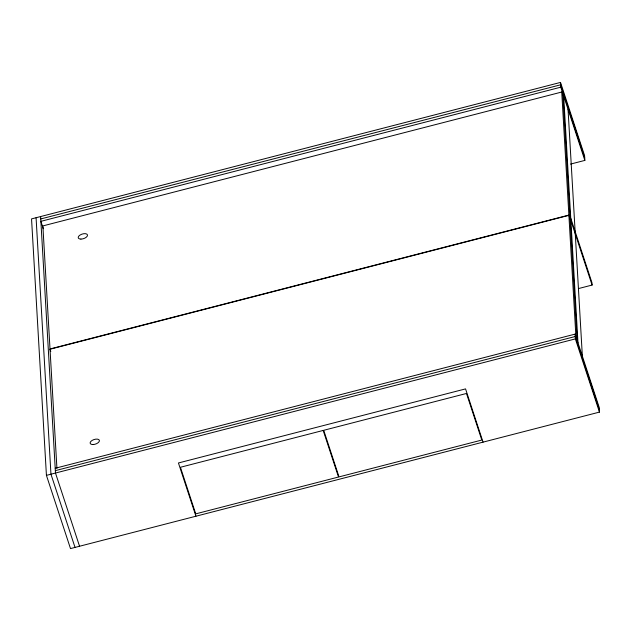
<?xml version="1.0" encoding="UTF-8"?>
<svg xmlns="http://www.w3.org/2000/svg" width="631" height="631" viewBox="0 0 631 631"><rect width="100%" height="100%" fill="white"/><g stroke="black" fill="none" stroke-linecap="round" stroke-linejoin="round"><path stroke-width="0.95" d="M570.542 164.092L584.85 160.4L584.574 155.628L560.502 82.416L31.55 218.894L46.426 475.372L70.498 548.584L599.45 412.106L599.174 407.326L575.101 334.115L55.205 468.265M40.739 218.949L560.643 84.799L584.716 158.018M560.502 82.416L560.778 87.188L40.881 221.331L43.318 228.745M561.74 92.031L42.869 225.914L50.007 348.967L568.878 215.084L561.74 92.031L563.018 95.912L570.148 218.973M56.932 468.383L50.023 349.235L568.894 215.36L576.024 338.413M578.73 288.509L592.083 285.062L591.941 282.672L570.755 218.223M55.339 470.647L575.243 336.504L599.308 409.716M46.426 475.372L575.377 338.894L575.101 334.115M560.778 87.188L584.85 160.4M570.889 220.613L592.083 285.062M568.878 215.084L570.164 219.241L577.302 342.294L576.537 339.967M575.377 338.894L599.45 412.106M483.054 442.134L465.552 388.893L178.439 462.973L195.941 516.221M50.023 349.235L50.788 351.57M79.553 546.249L55.481 473.037L40.605 216.559M75.026 547.416L50.953 474.204L36.077 217.727M568.042 109.266L582.358 356.192M563.664 95.951L577.98 342.878M323.19 430.437L180.419 467.271L195.736 513.863L338.508 477.028L323.19 430.437M466.49 393.46L323.711 430.303L339.028 476.894L481.808 440.052L466.49 393.46M92.828 444.555A4.843 2.398 -18.2 0 0 99.414 440.462A4.843 2.398 -18.2 0 0 92.079 440.438A4.843 2.398 -18.2 0 0 92.828 444.555M80.91 239.102A4.843 2.398 -18.2 0 0 87.496 235.008A4.843 2.398 -18.2 0 0 80.161 234.984A4.843 2.398 -18.2 0 0 80.91 239.102"/></g></svg>
